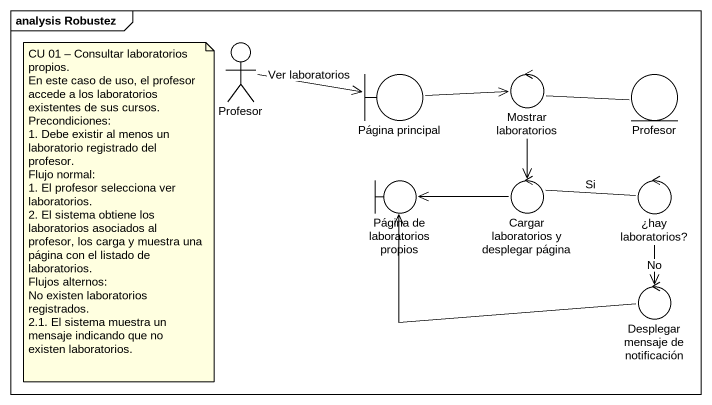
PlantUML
@startuml
mainframe analysis Robustez
actor Profesor
boundary "Página principal" as Página_principal
control "Mostrar laboratorios" as Mostrar_laboratorios
entity "Profesor" as Profesor_2
boundary "Página de laboratorios propios" as Página_de_laboratorios
control "Cargar laboratorios y desplegar página" as Cargar_laboratorios_y
control "¿hay laboratorios?" as hay_laboratorios
control "Desplegar mensaje de notificación" as Desplegar_mensaje_de
Profesor -right-> Página_principal : Ver laboratorios
Página_principal -right-> Mostrar_laboratorios
Mostrar_laboratorios -right- Profesor_2
Mostrar_laboratorios --> Cargar_laboratorios_y
Cargar_laboratorios_y -left-> Página_de_laboratorios
Cargar_laboratorios_y -right- hay_laboratorios : Si
hay_laboratorios --> Desplegar_mensaje_de : No
Desplegar_mensaje_de -left-> Página_de_laboratorios
note as N1
  CU 01 – Consultar laboratorios propios.
  En este caso de uso, el profesor accede a los laboratorios existentes de sus cursos.
  Precondiciones:
  1. Debe existir al menos un laboratorio registrado del profesor.
  Flujo normal:
  1. El profesor selecciona ver laboratorios.
  2. El sistema obtiene los laboratorios asociados al profesor, los carga y muestra una página con el listado de laboratorios.
  Flujos alternos:
  No existen laboratorios registrados.
  2.1. El sistema muestra un mensaje indicando que no existen laboratorios.
end note
@enduml
